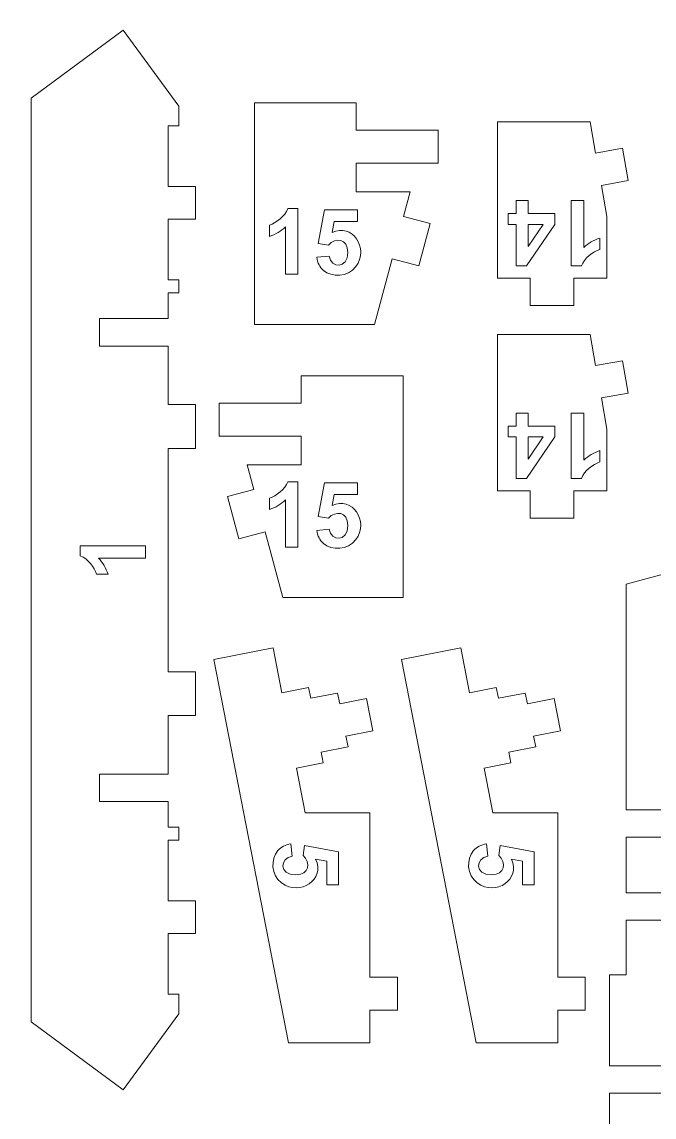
# Model space of a CAD drawing. Header units: centimetres. Extents: x -115 to 36, y 62 to 130.
# Drawn here: x 12.28 to 19.64, y 109.6 to 122.35 of the extents above; entities that cross this region are included whole.
import ezdxf

# ---------------------------------------------------------------- set-up
doc = ezdxf.new("R2010")
doc.units = ezdxf.units.CM
doc.header["$MEASUREMENT"] = 0
doc.layers.add('Camada 1', color=7, linetype='Continuous')

msp = doc.modelspace()

# ---------------------------------------------------------------- linework, layer by layer
at = {"layer": 'Camada 1', "lineweight": 9}
for points, knots in [([(-0.1231, 129.0524), (-0.1231, 129.73959), (0.43913, 130.30186), (1.12632, 130.30186), (1.12632, 130.30186), (1.12632, 130.30186), (34.86104, 130.30186), (34.86104, 130.30186), (34.86104, 130.30186), (35.54823, 130.30186), (36.1105, 129.73959), (36.1105, 129.0524), (36.1105, 129.0524), (36.1105, 129.0524), (36.1105, 76.57619), (36.1105, 76.57619), (36.1105, 76.57619), (36.1105, 75.88896), (35.54823, 75.32674), (34.86104, 75.32674), (34.86104, 75.32674), (34.86104, 75.32674), (1.12632, 75.32674), (1.12632, 75.32674), (1.12632, 75.32674), (0.43913, 75.32674), (-0.1231, 75.88896), (-0.1231, 76.57619), (-0.1231, 76.57619), (-0.1231, 76.57619), (-0.1231, 129.0524), (-0.1231, 129.0524)], [0, 0, 0, 0, 0.11111111, 0.11111111, 0.11111111, 0.11111111, 0.22222222, 0.22222222, 0.22222222, 0.22222222, 0.33333333, 0.33333333, 0.33333333, 0.33333333, 0.44444444, 0.44444444, 0.44444444, 0.44444444, 0.55555556, 0.55555556, 0.55555556, 0.55555556, 0.66666667, 0.66666667, 0.66666667, 0.66666667, 0.77777778, 0.77777778, 0.77777778, 0.77777778, 1, 1, 1, 1]), ([(14.11228, 110.805), (14.11228, 110.805), (13.46324, 109.91935), (13.46324, 109.91935), (13.46324, 109.91935), (13.46324, 109.91935), (12.39186, 110.71175), (12.39186, 110.71175), (12.39186, 110.71175), (12.39186, 110.71175), (12.39186, 121.46586), (12.39186, 121.46586), (12.39186, 121.46586), (12.39186, 121.46586), (13.46324, 122.25826), (13.46324, 122.25826), (13.46324, 122.25826), (13.46324, 122.25826), (14.11228, 121.37257), (14.11228, 121.37257), (14.11228, 121.37257), (14.11228, 121.37257), (14.11228, 121.14307), (14.11228, 121.14307), (14.11228, 121.14307), (14.11228, 121.14307), (13.98487, 121.14307), (13.98487, 121.14307), (13.98487, 121.14307), (13.98487, 121.14307), (13.98487, 120.43833), (13.98487, 120.43833), (13.98487, 120.43833), (13.98487, 120.43833), (14.30347, 120.43833), (14.30347, 120.43833), (14.30347, 120.43833), (14.30347, 120.43833), (14.30347, 120.056), (14.30347, 120.056), (14.30347, 120.056), (14.30347, 120.056), (13.98487, 120.056), (13.98487, 120.056), (13.98487, 120.056), (13.98487, 120.056), (13.98487, 119.3513), (13.98487, 119.3513), (13.98487, 119.3513), (13.98487, 119.3513), (14.11228, 119.3513), (14.11228, 119.3513), (14.11228, 119.3513), (14.11228, 119.3513), (14.11228, 119.19834), (14.11228, 119.19834), (14.11228, 119.19834), (14.11228, 119.19834), (13.98487, 119.19834), (13.98487, 119.19834), (13.98487, 119.19834), (13.98487, 119.19834), (13.98487, 118.89924), (13.98487, 118.89924), (13.98487, 118.89924), (13.98487, 118.89924), (13.18836, 118.89924), (13.18836, 118.89924), (13.18836, 118.89924), (13.18836, 118.89924), (13.18836, 118.58063), (13.18836, 118.58063), (13.18836, 118.58063), (13.18836, 118.58063), (13.98487, 118.58063), (13.98487, 118.58063), (13.98487, 118.58063), (13.98487, 118.58063), (13.98487, 117.89844), (13.98487, 117.89844), (13.98487, 117.89844), (13.98487, 117.89844), (14.30347, 117.89844), (14.30347, 117.89844), (14.30347, 117.89844), (14.30347, 117.89844), (14.30347, 117.38869), (14.30347, 117.38869), (14.30347, 117.38869), (14.30347, 117.38869), (13.98487, 117.38869), (13.98487, 117.38869), (13.98487, 117.38869), (13.98487, 117.38869), (13.98487, 114.78892), (13.98487, 114.78892), (13.98487, 114.78892), (13.98487, 114.78892), (14.30347, 114.78892), (14.30347, 114.78892), (14.30347, 114.78892), (14.30347, 114.78892), (14.30347, 114.27913), (14.30347, 114.27913), (14.30347, 114.27913), (14.30347, 114.27913), (13.98487, 114.27913), (13.98487, 114.27913), (13.98487, 114.27913), (13.98487, 114.27913), (13.98487, 113.59693), (13.98487, 113.59693), (13.98487, 113.59693), (13.98487, 113.59693), (13.18836, 113.59693), (13.18836, 113.59693), (13.18836, 113.59693), (13.18836, 113.59693), (13.18836, 113.27833), (13.18836, 113.27833), (13.18836, 113.27833), (13.18836, 113.27833), (13.98487, 113.27833), (13.98487, 113.27833), (13.98487, 113.27833), (13.98487, 113.27833), (13.98487, 112.97926), (13.98487, 112.97926), (13.98487, 112.97926), (13.98487, 112.97926), (14.11228, 112.97926), (14.11228, 112.97926), (14.11228, 112.97926), (14.11228, 112.97926), (14.11228, 112.8263), (14.11228, 112.8263), (14.11228, 112.8263), (14.11228, 112.8263), (13.98487, 112.8263), (13.98487, 112.8263), (13.98487, 112.8263), (13.98487, 112.8263), (13.98487, 112.12156), (13.98487, 112.12156), (13.98487, 112.12156), (13.98487, 112.12156), (14.30347, 112.12156), (14.30347, 112.12156), (14.30347, 112.12156), (14.30347, 112.12156), (14.30347, 111.73923), (14.30347, 111.73923), (14.30347, 111.73923), (14.30347, 111.73923), (13.98487, 111.73923), (13.98487, 111.73923), (13.98487, 111.73923), (13.98487, 111.73923), (13.98487, 111.0345), (13.98487, 111.0345), (13.98487, 111.0345), (13.98487, 111.0345), (14.11228, 111.0345), (14.11228, 111.0345), (14.11228, 111.0345), (14.11228, 111.0345), (14.11228, 110.805), (14.11228, 110.805)], [0, 0, 0, 0, 0.02325581, 0.02325581, 0.02325581, 0.02325581, 0.04651163, 0.04651163, 0.04651163, 0.04651163, 0.06976744, 0.06976744, 0.06976744, 0.06976744, 0.09302326, 0.09302326, 0.09302326, 0.09302326, 0.11627907, 0.11627907, 0.11627907, 0.11627907, 0.13953488, 0.13953488, 0.13953488, 0.13953488, 0.1627907, 0.1627907, 0.1627907, 0.1627907, 0.18604651, 0.18604651, 0.18604651, 0.18604651, 0.20930233, 0.20930233, 0.20930233, 0.20930233, 0.23255814, 0.23255814, 0.23255814, 0.23255814, 0.25581395, 0.25581395, 0.25581395, 0.25581395, 0.27906977, 0.27906977, 0.27906977, 0.27906977, 0.30232558, 0.30232558, 0.30232558, 0.30232558, 0.3255814, 0.3255814, 0.3255814, 0.3255814, 0.34883721, 0.34883721, 0.34883721, 0.34883721, 0.37209302, 0.37209302, 0.37209302, 0.37209302, 0.39534884, 0.39534884, 0.39534884, 0.39534884, 0.41860465, 0.41860465, 0.41860465, 0.41860465, 0.44186047, 0.44186047, 0.44186047, 0.44186047, 0.46511628, 0.46511628, 0.46511628, 0.46511628, 0.48837209, 0.48837209, 0.48837209, 0.48837209, 0.51162791, 0.51162791, 0.51162791, 0.51162791, 0.53488372, 0.53488372, 0.53488372, 0.53488372, 0.55813953, 0.55813953, 0.55813953, 0.55813953, 0.58139535, 0.58139535, 0.58139535, 0.58139535, 0.60465116, 0.60465116, 0.60465116, 0.60465116, 0.62790698, 0.62790698, 0.62790698, 0.62790698, 0.65116279, 0.65116279, 0.65116279, 0.65116279, 0.6744186, 0.6744186, 0.6744186, 0.6744186, 0.69767442, 0.69767442, 0.69767442, 0.69767442, 0.72093023, 0.72093023, 0.72093023, 0.72093023, 0.74418605, 0.74418605, 0.74418605, 0.74418605, 0.76744186, 0.76744186, 0.76744186, 0.76744186, 0.79069767, 0.79069767, 0.79069767, 0.79069767, 0.81395349, 0.81395349, 0.81395349, 0.81395349, 0.8372093, 0.8372093, 0.8372093, 0.8372093, 0.86046512, 0.86046512, 0.86046512, 0.86046512, 0.88372093, 0.88372093, 0.88372093, 0.88372093, 0.90697674, 0.90697674, 0.90697674, 0.90697674, 0.93023256, 0.93023256, 0.93023256, 0.93023256, 0.95348837, 0.95348837, 0.95348837, 0.95348837, 1, 1, 1, 1]), ([(16.59615, 119.59683), (16.59615, 119.59683), (16.39076, 118.83077), (16.39076, 118.83077), (16.39076, 118.83077), (16.39076, 118.83077), (14.99109, 118.83077), (14.99109, 118.83077), (14.99109, 118.83077), (14.99109, 118.83077), (14.99109, 121.41151), (14.99109, 121.41151), (14.99109, 121.41151), (14.99109, 121.41151), (16.1758, 121.41151), (16.1758, 121.41151), (16.1758, 121.41151), (16.1758, 121.41151), (16.1758, 121.09287), (16.1758, 121.09287), (16.1758, 121.09287), (16.1758, 121.09287), (17.13161, 121.09287), (17.13161, 121.09287), (17.13161, 121.09287), (17.13161, 121.09287), (17.13161, 120.71058), (17.13161, 120.71058), (17.13161, 120.71058), (17.13161, 120.71058), (16.1758, 120.71058), (16.1758, 120.71058), (16.1758, 120.71058), (16.1758, 120.71058), (16.1758, 120.37536), (16.1758, 120.37536), (16.1758, 120.37536), (16.1758, 120.37536), (16.80493, 120.37536), (16.80493, 120.37536), (16.80493, 120.37536), (16.80493, 120.37536), (16.72818, 120.08919), (16.72818, 120.08919), (16.72818, 120.08919), (16.72818, 120.08919), (17.0357, 120.00677), (17.0357, 120.00677), (17.0357, 120.00677), (17.0357, 120.00677), (16.90368, 119.51441), (16.90368, 119.51441), (16.90368, 119.51441), (16.90368, 119.51441), (16.59615, 119.59683), (16.59615, 119.59683)], [0, 0, 0, 0, 0.06666667, 0.06666667, 0.06666667, 0.06666667, 0.13333333, 0.13333333, 0.13333333, 0.13333333, 0.2, 0.2, 0.2, 0.2, 0.26666667, 0.26666667, 0.26666667, 0.26666667, 0.33333333, 0.33333333, 0.33333333, 0.33333333, 0.4, 0.4, 0.4, 0.4, 0.46666667, 0.46666667, 0.46666667, 0.46666667, 0.53333333, 0.53333333, 0.53333333, 0.53333333, 0.6, 0.6, 0.6, 0.6, 0.66666667, 0.66666667, 0.66666667, 0.66666667, 0.73333333, 0.73333333, 0.73333333, 0.73333333, 0.8, 0.8, 0.8, 0.8, 0.86666667, 0.86666667, 0.86666667, 0.86666667, 1, 1, 1, 1]), ([(19.34145, 120.50592), (19.34145, 120.50592), (19.27506, 120.88242), (19.27506, 120.88242), (19.27506, 120.88242), (19.27506, 120.88242), (18.9636, 120.82749), (18.9636, 120.82749), (18.9636, 120.82749), (18.9636, 120.82749), (18.89958, 121.19083), (18.89958, 121.19083), (18.89958, 121.19083), (18.89958, 121.19083), (17.81923, 121.19083), (17.81923, 121.19083), (17.81923, 121.19083), (17.81923, 121.19083), (17.81923, 119.37005), (17.81923, 119.37005), (17.81923, 119.37005), (17.81923, 119.37005), (18.20152, 119.37005), (18.20152, 119.37005), (18.20152, 119.37005), (18.20152, 119.37005), (18.20152, 119.05145), (18.20152, 119.05145), (18.20152, 119.05145), (18.20152, 119.05145), (18.71127, 119.05145), (18.71127, 119.05145), (18.71127, 119.05145), (18.71127, 119.05145), (18.71127, 119.37005), (18.71127, 119.37005), (18.71127, 119.37005), (18.71127, 119.37005), (19.09356, 119.37005), (19.09356, 119.37005), (19.09356, 119.37005), (19.09356, 119.37005), (19.09406, 120.08769), (19.09406, 120.08769), (19.09406, 120.08769), (19.09406, 120.08769), (19.03, 120.45099), (19.03, 120.45099), (19.03, 120.45099), (19.03, 120.45099), (19.34145, 120.50592), (19.34145, 120.50592)], [0, 0, 0, 0, 0.07142857, 0.07142857, 0.07142857, 0.07142857, 0.14285714, 0.14285714, 0.14285714, 0.14285714, 0.21428571, 0.21428571, 0.21428571, 0.21428571, 0.28571429, 0.28571429, 0.28571429, 0.28571429, 0.35714286, 0.35714286, 0.35714286, 0.35714286, 0.42857143, 0.42857143, 0.42857143, 0.42857143, 0.5, 0.5, 0.5, 0.5, 0.57142857, 0.57142857, 0.57142857, 0.57142857, 0.64285714, 0.64285714, 0.64285714, 0.64285714, 0.71428571, 0.71428571, 0.71428571, 0.71428571, 0.78571429, 0.78571429, 0.78571429, 0.78571429, 0.85714286, 0.85714286, 0.85714286, 0.85714286, 1, 1, 1, 1]), ([(19.34145, 118.03137), (19.34145, 118.03137), (19.27506, 118.40787), (19.27506, 118.40787), (19.27506, 118.40787), (19.27506, 118.40787), (18.9636, 118.35294), (18.9636, 118.35294), (18.9636, 118.35294), (18.9636, 118.35294), (18.89958, 118.71628), (18.89958, 118.71628), (18.89958, 118.71628), (18.89958, 118.71628), (17.81923, 118.71628), (17.81923, 118.71628), (17.81923, 118.71628), (17.81923, 118.71628), (17.81923, 116.8955), (17.81923, 116.8955), (17.81923, 116.8955), (17.81923, 116.8955), (18.20152, 116.8955), (18.20152, 116.8955), (18.20152, 116.8955), (18.20152, 116.8955), (18.20152, 116.5769), (18.20152, 116.5769), (18.20152, 116.5769), (18.20152, 116.5769), (18.71127, 116.5769), (18.71127, 116.5769), (18.71127, 116.5769), (18.71127, 116.5769), (18.71127, 116.8955), (18.71127, 116.8955), (18.71127, 116.8955), (18.71127, 116.8955), (19.09356, 116.8955), (19.09356, 116.8955), (19.09356, 116.8955), (19.09356, 116.8955), (19.09406, 117.61314), (19.09406, 117.61314), (19.09406, 117.61314), (19.09406, 117.61314), (19.03, 117.97644), (19.03, 117.97644), (19.03, 117.97644), (19.03, 117.97644), (19.34145, 118.03137), (19.34145, 118.03137)], [0, 0, 0, 0, 0.07142857, 0.07142857, 0.07142857, 0.07142857, 0.14285714, 0.14285714, 0.14285714, 0.14285714, 0.21428571, 0.21428571, 0.21428571, 0.21428571, 0.28571429, 0.28571429, 0.28571429, 0.28571429, 0.35714286, 0.35714286, 0.35714286, 0.35714286, 0.42857143, 0.42857143, 0.42857143, 0.42857143, 0.5, 0.5, 0.5, 0.5, 0.57142857, 0.57142857, 0.57142857, 0.57142857, 0.64285714, 0.64285714, 0.64285714, 0.64285714, 0.71428571, 0.71428571, 0.71428571, 0.71428571, 0.78571429, 0.78571429, 0.78571429, 0.78571429, 0.85714286, 0.85714286, 0.85714286, 0.85714286, 1, 1, 1, 1]), ([(15.11638, 116.41795), (15.11638, 116.41795), (15.32177, 115.65189), (15.32177, 115.65189), (15.32177, 115.65189), (15.32177, 115.65189), (16.72144, 115.65189), (16.72144, 115.65189), (16.72144, 115.65189), (16.72144, 115.65189), (16.72144, 118.23263), (16.72144, 118.23263), (16.72144, 118.23263), (16.72144, 118.23263), (15.53673, 118.23263), (15.53673, 118.23263), (15.53673, 118.23263), (15.53673, 118.23263), (15.53673, 117.91399), (15.53673, 117.91399), (15.53673, 117.91399), (15.53673, 117.91399), (14.58092, 117.91399), (14.58092, 117.91399), (14.58092, 117.91399), (14.58092, 117.91399), (14.58092, 117.5317), (14.58092, 117.5317), (14.58092, 117.5317), (14.58092, 117.5317), (15.53673, 117.5317), (15.53673, 117.5317), (15.53673, 117.5317), (15.53673, 117.5317), (15.53673, 117.19648), (15.53673, 117.19648), (15.53673, 117.19648), (15.53673, 117.19648), (14.9076, 117.19648), (14.9076, 117.19648), (14.9076, 117.19648), (14.9076, 117.19648), (14.98435, 116.91031), (14.98435, 116.91031), (14.98435, 116.91031), (14.98435, 116.91031), (14.67683, 116.82789), (14.67683, 116.82789), (14.67683, 116.82789), (14.67683, 116.82789), (14.80885, 116.33553), (14.80885, 116.33553), (14.80885, 116.33553), (14.80885, 116.33553), (15.11638, 116.41795), (15.11638, 116.41795)], [0, 0, 0, 0, 0.06666667, 0.06666667, 0.06666667, 0.06666667, 0.13333333, 0.13333333, 0.13333333, 0.13333333, 0.2, 0.2, 0.2, 0.2, 0.26666667, 0.26666667, 0.26666667, 0.26666667, 0.33333333, 0.33333333, 0.33333333, 0.33333333, 0.4, 0.4, 0.4, 0.4, 0.46666667, 0.46666667, 0.46666667, 0.46666667, 0.53333333, 0.53333333, 0.53333333, 0.53333333, 0.6, 0.6, 0.6, 0.6, 0.66666667, 0.66666667, 0.66666667, 0.66666667, 0.73333333, 0.73333333, 0.73333333, 0.73333333, 0.8, 0.8, 0.8, 0.8, 0.86666667, 0.86666667, 0.86666667, 0.86666667, 1, 1, 1, 1]), ([(19.92933, 113.17959), (19.92933, 113.17959), (19.92933, 112.86095), (19.92933, 112.86095), (19.92933, 112.86095), (19.92933, 112.86095), (19.3183, 112.8609), (19.3183, 112.8609), (19.3183, 112.8609), (19.3183, 112.8609), (19.31864, 112.21486), (19.31864, 112.21486), (19.31864, 112.21486), (19.31864, 112.21486), (23.01441, 112.21486), (23.01441, 112.21486), (23.01441, 112.21486), (23.01441, 112.21486), (23.01441, 111.89626), (23.01441, 111.89626), (23.01441, 111.89626), (23.01441, 111.89626), (19.31864, 111.89626), (19.31864, 111.89626), (19.31864, 111.89626), (19.31864, 111.89626), (19.31864, 111.2618), (19.31864, 111.2618), (19.31864, 111.2618), (19.31864, 111.2618), (19.12682, 111.2618), (19.12682, 111.2618), (19.12682, 111.2618), (19.12682, 111.2618), (19.12682, 110.1999), (19.12682, 110.1999), (19.12682, 110.1999), (19.12682, 110.1999), (20.29267, 110.1999), (20.29267, 110.1999), (20.29267, 110.1999), (20.29267, 110.1999), (20.29267, 109.88129), (20.29267, 109.88129), (20.29267, 109.88129), (20.29267, 109.88129), (19.12682, 109.88129), (19.12682, 109.88129), (19.12682, 109.88129), (19.12682, 109.88129), (19.12682, 107.75739), (19.12682, 107.75739), (19.12682, 107.75739), (19.12682, 107.75739), (20.29267, 107.75739), (20.29267, 107.75739), (20.29267, 107.75739), (20.29267, 107.75739), (20.29267, 107.43879), (20.29267, 107.43879), (20.29267, 107.43879), (20.29267, 107.43879), (19.12682, 107.43879), (19.12682, 107.43879), (19.12682, 107.43879), (19.12682, 107.43879), (19.12682, 106.37684), (19.12682, 106.37684), (19.12682, 106.37684), (19.12682, 106.37684), (19.31864, 106.37684), (19.31864, 106.37684), (19.31864, 106.37684), (19.31864, 106.37684), (19.31864, 105.74243), (19.31864, 105.74243), (19.31864, 105.74243), (19.31864, 105.74243), (23.01441, 105.74243), (23.01441, 105.74243), (23.01441, 105.74243), (23.01441, 105.74243), (23.01441, 105.42378), (23.01441, 105.42378), (23.01441, 105.42378), (23.01441, 105.42378), (19.31864, 105.42378), (19.31864, 105.42378), (19.31864, 105.42378), (19.31864, 105.42378), (19.3183, 104.77795), (19.3183, 104.77795), (19.3183, 104.77795), (19.3183, 104.77795), (19.92933, 104.778), (19.92933, 104.778), (19.92933, 104.778), (19.92933, 104.778), (19.92933, 104.45939), (19.92933, 104.45939), (19.92933, 104.45939), (19.92933, 104.45939), (19.31839, 104.45935), (19.31839, 104.45935), (19.31839, 104.45935), (19.31839, 104.45935), (19.31864, 101.83044), (19.31864, 101.83044), (19.31864, 101.83044), (19.31864, 101.83044), (19.76394, 101.7111), (19.76394, 101.7111), (19.76394, 101.7111), (19.76394, 101.7111), (20.09912, 102.96204), (20.09912, 102.96204), (20.09912, 102.96204), (20.09912, 102.96204), (20.40685, 102.87958), (20.40685, 102.87958), (20.40685, 102.87958), (20.40685, 102.87958), (20.07184, 101.62919), (20.07184, 101.62919), (20.07184, 101.62919), (20.07184, 101.62919), (20.32101, 101.56288), (20.32101, 101.56288), (20.32101, 101.56288), (20.32101, 101.56288), (20.32101, 101.4915), (20.32101, 101.4915), (20.32101, 101.4915), (20.32101, 101.4915), (20.70232, 101.4915), (20.70232, 101.4915), (20.70232, 101.4915), (20.70232, 101.4915), (20.70232, 100.53569), (20.70232, 100.53569), (20.70232, 100.53569), (20.70232, 100.53569), (21.21211, 100.53569), (21.21211, 100.53569), (21.21211, 100.53569), (21.21211, 100.53569), (21.21211, 101.4915), (21.21211, 101.4915), (21.21211, 101.4915), (21.21211, 101.4915), (21.59343, 101.4915), (21.59343, 101.4915), (21.59343, 101.4915), (21.59343, 101.4915), (21.59343, 102.51103), (21.59343, 102.51103), (21.59343, 102.51103), (21.59343, 102.51103), (23.93731, 102.50998), (23.93731, 102.50998), (23.93731, 102.50998), (23.93731, 102.50998), (23.93837, 101.8101), (23.93837, 101.8101), (23.93837, 101.8101), (23.93837, 101.8101), (24.85096, 101.8101), (24.85096, 101.8101), (24.85096, 101.8101), (24.85096, 101.8101), (24.85096, 101.4915), (24.85096, 101.4915), (24.85096, 101.4915), (24.85096, 101.4915), (25.04392, 101.4915), (25.04392, 101.4915), (25.04392, 101.4915), (25.04392, 101.4915), (25.04392, 101.1729), (25.04392, 101.1729), (25.04392, 101.1729), (25.04392, 101.1729), (25.17134, 101.1729), (25.17134, 101.1729), (25.17134, 101.1729), (25.17134, 101.1729), (25.17134, 100.85429), (25.17134, 100.85429), (25.17134, 100.85429), (25.17134, 100.85429), (25.50635, 100.85429), (25.50635, 100.85429), (25.50635, 100.85429), (25.50635, 100.85429), (25.50635, 101.1729), (25.50635, 101.1729), (25.50635, 101.1729), (25.50635, 101.1729), (25.6338, 101.1729), (25.6338, 101.1729), (25.6338, 101.1729), (25.6338, 101.1729), (25.6338, 101.4915), (25.6338, 101.4915), (25.6338, 101.4915), (25.6338, 101.4915), (25.80676, 101.4915), (25.80676, 101.4915), (25.80676, 101.4915), (25.80676, 101.4915), (25.80676, 101.8101), (25.80676, 101.8101), (25.80676, 101.8101), (25.80676, 101.8101), (26.71935, 101.8101), (26.71935, 101.8101), (26.71935, 101.8101), (26.71935, 101.8101), (26.71935, 115.82859), (26.71935, 115.82859), (26.71935, 115.82859), (26.71935, 115.82859), (25.80676, 115.82859), (25.80676, 115.82859), (25.80676, 115.82859), (25.80676, 115.82859), (25.80676, 116.14719), (25.80676, 116.14719), (25.80676, 116.14719), (25.80676, 116.14719), (25.6338, 116.14719), (25.6338, 116.14719), (25.6338, 116.14719), (25.6338, 116.14719), (25.6338, 116.46579), (25.6338, 116.46579), (25.6338, 116.46579), (25.6338, 116.46579), (25.50635, 116.46579), (25.50635, 116.46579), (25.50635, 116.46579), (25.50635, 116.46579), (25.50635, 116.78439), (25.50635, 116.78439), (25.50635, 116.78439), (25.50635, 116.78439), (25.17134, 116.78439), (25.17134, 116.78439), (25.17134, 116.78439), (25.17134, 116.78439), (25.17134, 116.46579), (25.17134, 116.46579), (25.17134, 116.46579), (25.17134, 116.46579), (25.04392, 116.46579), (25.04392, 116.46579), (25.04392, 116.46579), (25.04392, 116.46579), (25.04392, 116.14719), (25.04392, 116.14719), (25.04392, 116.14719), (25.04392, 116.14719), (24.85096, 116.14719), (24.85096, 116.14719), (24.85096, 116.14719), (24.85096, 116.14719), (24.85096, 115.82859), (24.85096, 115.82859), (24.85096, 115.82859), (24.85096, 115.82859), (23.93837, 115.82859), (23.93837, 115.82859), (23.93837, 115.82859), (23.93837, 115.82859), (23.93731, 115.12871), (23.93731, 115.12871), (23.93731, 115.12871), (23.93731, 115.12871), (21.59343, 115.12766), (21.59343, 115.12766), (21.59343, 115.12766), (21.59343, 115.12766), (21.59343, 116.14719), (21.59343, 116.14719), (21.59343, 116.14719), (21.59343, 116.14719), (21.21211, 116.14719), (21.21211, 116.14719), (21.21211, 116.14719), (21.21211, 116.14719), (21.21211, 117.103), (21.21211, 117.103), (21.21211, 117.103), (21.21211, 117.103), (20.70232, 117.103), (20.70232, 117.103), (20.70232, 117.103), (20.70232, 117.103), (20.70232, 116.14719), (20.70232, 116.14719), (20.70232, 116.14719), (20.70232, 116.14719), (20.32101, 116.14719), (20.32101, 116.14719), (20.32101, 116.14719), (20.32101, 116.14719), (20.32101, 116.07581), (20.32101, 116.07581), (20.32101, 116.07581), (20.32101, 116.07581), (20.07184, 116.0095), (20.07184, 116.0095), (20.07184, 116.0095), (20.07184, 116.0095), (20.40685, 114.75911), (20.40685, 114.75911), (20.40685, 114.75911), (20.40685, 114.75911), (20.09912, 114.67665), (20.09912, 114.67665), (20.09912, 114.67665), (20.09912, 114.67665), (19.76394, 115.92754), (19.76394, 115.92754), (19.76394, 115.92754), (19.76394, 115.92754), (19.31864, 115.80825), (19.31864, 115.80825), (19.31864, 115.80825), (19.31864, 115.80825), (19.31839, 113.17946), (19.31839, 113.17946), (19.31839, 113.17946), (19.31839, 113.17946), (19.92933, 113.17959), (19.92933, 113.17959)], [0, 0, 0, 0, 0.01176471, 0.01176471, 0.01176471, 0.01176471, 0.02352941, 0.02352941, 0.02352941, 0.02352941, 0.03529412, 0.03529412, 0.03529412, 0.03529412, 0.04705882, 0.04705882, 0.04705882, 0.04705882, 0.05882353, 0.05882353, 0.05882353, 0.05882353, 0.07058824, 0.07058824, 0.07058824, 0.07058824, 0.08235294, 0.08235294, 0.08235294, 0.08235294, 0.09411765, 0.09411765, 0.09411765, 0.09411765, 0.10588235, 0.10588235, 0.10588235, 0.10588235, 0.11764706, 0.11764706, 0.11764706, 0.11764706, 0.12941176, 0.12941176, 0.12941176, 0.12941176, 0.14117647, 0.14117647, 0.14117647, 0.14117647, 0.15294118, 0.15294118, 0.15294118, 0.15294118, 0.16470588, 0.16470588, 0.16470588, 0.16470588, 0.17647059, 0.17647059, 0.17647059, 0.17647059, 0.18823529, 0.18823529, 0.18823529, 0.18823529, 0.2, 0.2, 0.2, 0.2, 0.21176471, 0.21176471, 0.21176471, 0.21176471, 0.22352941, 0.22352941, 0.22352941, 0.22352941, 0.23529412, 0.23529412, 0.23529412, 0.23529412, 0.24705882, 0.24705882, 0.24705882, 0.24705882, 0.25882353, 0.25882353, 0.25882353, 0.25882353, 0.27058824, 0.27058824, 0.27058824, 0.27058824, 0.28235294, 0.28235294, 0.28235294, 0.28235294, 0.29411765, 0.29411765, 0.29411765, 0.29411765, 0.30588235, 0.30588235, 0.30588235, 0.30588235, 0.31764706, 0.31764706, 0.31764706, 0.31764706, 0.32941176, 0.32941176, 0.32941176, 0.32941176, 0.34117647, 0.34117647, 0.34117647, 0.34117647, 0.35294118, 0.35294118, 0.35294118, 0.35294118, 0.36470588, 0.36470588, 0.36470588, 0.36470588, 0.37647059, 0.37647059, 0.37647059, 0.37647059, 0.38823529, 0.38823529, 0.38823529, 0.38823529, 0.4, 0.4, 0.4, 0.4, 0.41176471, 0.41176471, 0.41176471, 0.41176471, 0.42352941, 0.42352941, 0.42352941, 0.42352941, 0.43529412, 0.43529412, 0.43529412, 0.43529412, 0.44705882, 0.44705882, 0.44705882, 0.44705882, 0.45882353, 0.45882353, 0.45882353, 0.45882353, 0.47058824, 0.47058824, 0.47058824, 0.47058824, 0.48235294, 0.48235294, 0.48235294, 0.48235294, 0.49411765, 0.49411765, 0.49411765, 0.49411765, 0.50588235, 0.50588235, 0.50588235, 0.50588235, 0.51764706, 0.51764706, 0.51764706, 0.51764706, 0.52941176, 0.52941176, 0.52941176, 0.52941176, 0.54117647, 0.54117647, 0.54117647, 0.54117647, 0.55294118, 0.55294118, 0.55294118, 0.55294118, 0.56470588, 0.56470588, 0.56470588, 0.56470588, 0.57647059, 0.57647059, 0.57647059, 0.57647059, 0.58823529, 0.58823529, 0.58823529, 0.58823529, 0.6, 0.6, 0.6, 0.6, 0.61176471, 0.61176471, 0.61176471, 0.61176471, 0.62352941, 0.62352941, 0.62352941, 0.62352941, 0.63529412, 0.63529412, 0.63529412, 0.63529412, 0.64705882, 0.64705882, 0.64705882, 0.64705882, 0.65882353, 0.65882353, 0.65882353, 0.65882353, 0.67058824, 0.67058824, 0.67058824, 0.67058824, 0.68235294, 0.68235294, 0.68235294, 0.68235294, 0.69411765, 0.69411765, 0.69411765, 0.69411765, 0.70588235, 0.70588235, 0.70588235, 0.70588235, 0.71764706, 0.71764706, 0.71764706, 0.71764706, 0.72941176, 0.72941176, 0.72941176, 0.72941176, 0.74117647, 0.74117647, 0.74117647, 0.74117647, 0.75294118, 0.75294118, 0.75294118, 0.75294118, 0.76470588, 0.76470588, 0.76470588, 0.76470588, 0.77647059, 0.77647059, 0.77647059, 0.77647059, 0.78823529, 0.78823529, 0.78823529, 0.78823529, 0.8, 0.8, 0.8, 0.8, 0.81176471, 0.81176471, 0.81176471, 0.81176471, 0.82352941, 0.82352941, 0.82352941, 0.82352941, 0.83529412, 0.83529412, 0.83529412, 0.83529412, 0.84705882, 0.84705882, 0.84705882, 0.84705882, 0.85882353, 0.85882353, 0.85882353, 0.85882353, 0.87058824, 0.87058824, 0.87058824, 0.87058824, 0.88235294, 0.88235294, 0.88235294, 0.88235294, 0.89411765, 0.89411765, 0.89411765, 0.89411765, 0.90588235, 0.90588235, 0.90588235, 0.90588235, 0.91764706, 0.91764706, 0.91764706, 0.91764706, 0.92941176, 0.92941176, 0.92941176, 0.92941176, 0.94117647, 0.94117647, 0.94117647, 0.94117647, 0.95294118, 0.95294118, 0.95294118, 0.95294118, 0.96470588, 0.96470588, 0.96470588, 0.96470588, 0.97647059, 0.97647059, 0.97647059, 0.97647059, 1, 1, 1, 1]), ([(16.65498, 110.84914), (16.65498, 110.84914), (16.65498, 111.23147), (16.65498, 111.23147), (16.65498, 111.23147), (16.65498, 111.23147), (16.33642, 111.23147), (16.33642, 111.23147), (16.33642, 111.23147), (16.33642, 111.23147), (16.33642, 113.1455), (16.33642, 113.1455), (16.33642, 113.1455), (16.33642, 113.1455), (15.58097, 113.1455), (15.58097, 113.1455), (15.58097, 113.1455), (15.58097, 113.1455), (15.47952, 113.66755), (15.47952, 113.66755), (15.47952, 113.66755), (15.47952, 113.66755), (15.79225, 113.72836), (15.79225, 113.72836), (15.79225, 113.72836), (15.79225, 113.72836), (15.76793, 113.85345), (15.76793, 113.85345), (15.76793, 113.85345), (15.76793, 113.85345), (16.0807, 113.91422), (16.0807, 113.91422), (16.0807, 113.91422), (16.0807, 113.91422), (16.05638, 114.03931), (16.05638, 114.03931), (16.05638, 114.03931), (16.05638, 114.03931), (16.36911, 114.10012), (16.36911, 114.10012), (16.36911, 114.10012), (16.36911, 114.10012), (16.29616, 114.47543), (16.29616, 114.47543), (16.29616, 114.47543), (16.29616, 114.47543), (15.98344, 114.41462), (15.98344, 114.41462), (15.98344, 114.41462), (15.98344, 114.41462), (15.95912, 114.53971), (15.95912, 114.53971), (15.95912, 114.53971), (15.95912, 114.53971), (15.64635, 114.47894), (15.64635, 114.47894), (15.64635, 114.47894), (15.64635, 114.47894), (15.62204, 114.60403), (15.62204, 114.60403), (15.62204, 114.60403), (15.62204, 114.60403), (15.30927, 114.54326), (15.30927, 114.54326), (15.30927, 114.54326), (15.30927, 114.54326), (15.20782, 115.06527), (15.20782, 115.06527), (15.20782, 115.06527), (15.20782, 115.06527), (14.51979, 114.93151), (14.51979, 114.93151), (14.51979, 114.93151), (14.51979, 114.93151), (15.38763, 110.46681), (15.38763, 110.46681), (15.38763, 110.46681), (15.38763, 110.46681), (16.33642, 110.46681), (16.33642, 110.46681), (16.33642, 110.46681), (16.33642, 110.46681), (16.33642, 110.84914), (16.33642, 110.84914), (16.33642, 110.84914), (16.33642, 110.84914), (16.65498, 110.84914), (16.65498, 110.84914)], [0, 0, 0, 0, 0.04347826, 0.04347826, 0.04347826, 0.04347826, 0.08695652, 0.08695652, 0.08695652, 0.08695652, 0.13043478, 0.13043478, 0.13043478, 0.13043478, 0.17391304, 0.17391304, 0.17391304, 0.17391304, 0.2173913, 0.2173913, 0.2173913, 0.2173913, 0.26086957, 0.26086957, 0.26086957, 0.26086957, 0.30434783, 0.30434783, 0.30434783, 0.30434783, 0.34782609, 0.34782609, 0.34782609, 0.34782609, 0.39130435, 0.39130435, 0.39130435, 0.39130435, 0.43478261, 0.43478261, 0.43478261, 0.43478261, 0.47826087, 0.47826087, 0.47826087, 0.47826087, 0.52173913, 0.52173913, 0.52173913, 0.52173913, 0.56521739, 0.56521739, 0.56521739, 0.56521739, 0.60869565, 0.60869565, 0.60869565, 0.60869565, 0.65217391, 0.65217391, 0.65217391, 0.65217391, 0.69565217, 0.69565217, 0.69565217, 0.69565217, 0.73913043, 0.73913043, 0.73913043, 0.73913043, 0.7826087, 0.7826087, 0.7826087, 0.7826087, 0.82608696, 0.82608696, 0.82608696, 0.82608696, 0.86956522, 0.86956522, 0.86956522, 0.86956522, 0.91304348, 0.91304348, 0.91304348, 0.91304348, 1, 1, 1, 1]), ([(18.84037, 110.84914), (18.84037, 110.84914), (18.84037, 111.23147), (18.84037, 111.23147), (18.84037, 111.23147), (18.84037, 111.23147), (18.52176, 111.23147), (18.52176, 111.23147), (18.52176, 111.23147), (18.52176, 111.23147), (18.52176, 113.1455), (18.52176, 113.1455), (18.52176, 113.1455), (18.52176, 113.1455), (17.76632, 113.1455), (17.76632, 113.1455), (17.76632, 113.1455), (17.76632, 113.1455), (17.66487, 113.66755), (17.66487, 113.66755), (17.66487, 113.66755), (17.66487, 113.66755), (17.97759, 113.72836), (17.97759, 113.72836), (17.97759, 113.72836), (17.97759, 113.72836), (17.95332, 113.85345), (17.95332, 113.85345), (17.95332, 113.85345), (17.95332, 113.85345), (18.26604, 113.91422), (18.26604, 113.91422), (18.26604, 113.91422), (18.26604, 113.91422), (18.24173, 114.03931), (18.24173, 114.03931), (18.24173, 114.03931), (18.24173, 114.03931), (18.55445, 114.10012), (18.55445, 114.10012), (18.55445, 114.10012), (18.55445, 114.10012), (18.4815, 114.47543), (18.4815, 114.47543), (18.4815, 114.47543), (18.4815, 114.47543), (18.16878, 114.41462), (18.16878, 114.41462), (18.16878, 114.41462), (18.16878, 114.41462), (18.14446, 114.53971), (18.14446, 114.53971), (18.14446, 114.53971), (18.14446, 114.53971), (17.8317, 114.47894), (17.8317, 114.47894), (17.8317, 114.47894), (17.8317, 114.47894), (17.80738, 114.60403), (17.80738, 114.60403), (17.80738, 114.60403), (17.80738, 114.60403), (17.49466, 114.54326), (17.49466, 114.54326), (17.49466, 114.54326), (17.49466, 114.54326), (17.39317, 115.06527), (17.39317, 115.06527), (17.39317, 115.06527), (17.39317, 115.06527), (16.70513, 114.93151), (16.70513, 114.93151), (16.70513, 114.93151), (16.70513, 114.93151), (17.57298, 110.46681), (17.57298, 110.46681), (17.57298, 110.46681), (17.57298, 110.46681), (18.52176, 110.46681), (18.52176, 110.46681), (18.52176, 110.46681), (18.52176, 110.46681), (18.52176, 110.84914), (18.52176, 110.84914), (18.52176, 110.84914), (18.52176, 110.84914), (18.84037, 110.84914), (18.84037, 110.84914)], [0, 0, 0, 0, 0.04347826, 0.04347826, 0.04347826, 0.04347826, 0.08695652, 0.08695652, 0.08695652, 0.08695652, 0.13043478, 0.13043478, 0.13043478, 0.13043478, 0.17391304, 0.17391304, 0.17391304, 0.17391304, 0.2173913, 0.2173913, 0.2173913, 0.2173913, 0.26086957, 0.26086957, 0.26086957, 0.26086957, 0.30434783, 0.30434783, 0.30434783, 0.30434783, 0.34782609, 0.34782609, 0.34782609, 0.34782609, 0.39130435, 0.39130435, 0.39130435, 0.39130435, 0.43478261, 0.43478261, 0.43478261, 0.43478261, 0.47826087, 0.47826087, 0.47826087, 0.47826087, 0.52173913, 0.52173913, 0.52173913, 0.52173913, 0.56521739, 0.56521739, 0.56521739, 0.56521739, 0.60869565, 0.60869565, 0.60869565, 0.60869565, 0.65217391, 0.65217391, 0.65217391, 0.65217391, 0.69565217, 0.69565217, 0.69565217, 0.69565217, 0.73913043, 0.73913043, 0.73913043, 0.73913043, 0.7826087, 0.7826087, 0.7826087, 0.7826087, 0.82608696, 0.82608696, 0.82608696, 0.82608696, 0.86956522, 0.86956522, 0.86956522, 0.86956522, 0.91304348, 0.91304348, 0.91304348, 0.91304348, 1, 1, 1, 1])]:
    msp.add_open_spline(points, degree=3, knots=knots, dxfattribs=at)
at = {"layer": 'Camada 1', "color": 140, "lineweight": 9}
for points, knots in [([(18.03833, 120.27528), (18.03833, 120.27528), (18.17902, 120.27528), (18.17902, 120.27528), (18.17902, 120.27528), (18.17902, 120.27528), (18.17902, 120.12296), (18.17902, 120.12296), (18.17902, 120.12296), (18.17902, 120.12296), (18.4879, 120.12296), (18.4879, 120.12296), (18.4879, 120.12296), (18.4879, 120.12296), (18.4879, 119.99656), (18.4879, 119.99656), (18.4879, 119.99656), (18.4879, 119.99656), (18.16033, 119.51468), (18.16033, 119.51468), (18.16033, 119.51468), (18.16033, 119.51468), (18.03833, 119.51468), (18.03833, 119.51468), (18.03833, 119.51468), (18.03833, 119.51468), (18.03833, 119.99601), (18.03833, 119.99601), (18.03833, 119.99601), (18.03833, 119.99601), (17.94415, 119.99601), (17.94415, 119.99601), (17.94415, 119.99601), (17.94415, 119.99601), (17.94415, 120.12296), (17.94415, 120.12296), (17.94415, 120.12296), (17.94415, 120.12296), (18.03833, 120.12296), (18.03833, 120.12296), (18.03833, 120.12296), (18.03833, 120.12296), (18.03833, 120.27528), (18.03833, 120.27528)], [0, 0, 0, 0, 0.08333333, 0.08333333, 0.08333333, 0.08333333, 0.16666667, 0.16666667, 0.16666667, 0.16666667, 0.25, 0.25, 0.25, 0.25, 0.33333333, 0.33333333, 0.33333333, 0.33333333, 0.41666667, 0.41666667, 0.41666667, 0.41666667, 0.5, 0.5, 0.5, 0.5, 0.58333333, 0.58333333, 0.58333333, 0.58333333, 0.66666667, 0.66666667, 0.66666667, 0.66666667, 0.75, 0.75, 0.75, 0.75, 0.83333333, 0.83333333, 0.83333333, 0.83333333, 1, 1, 1, 1]), ([(18.68061, 119.51366), (18.68061, 119.51366), (18.68061, 120.27528), (18.68061, 120.27528), (18.68061, 120.27528), (18.68061, 120.27528), (18.82553, 120.27528), (18.82553, 120.27528), (18.82553, 120.27528), (18.82553, 120.27528), (18.82553, 119.72697), (18.82553, 119.72697), (18.82553, 119.72697), (18.87843, 119.7767), (18.94085, 119.81353), (19.01279, 119.83734), (19.01279, 119.83734), (19.01279, 119.83734), (19.01279, 119.7051), (19.01279, 119.7051), (19.01279, 119.7051), (18.93267, 119.6791), (18.83055, 119.60372), (18.79821, 119.51366), (18.79821, 119.51366), (18.79821, 119.51366), (18.68061, 119.51366), (18.68061, 119.51366)], [0, 0, 0, 0, 0.125, 0.125, 0.125, 0.125, 0.25, 0.25, 0.25, 0.25, 0.375, 0.375, 0.375, 0.375, 0.5, 0.5, 0.5, 0.5, 0.625, 0.625, 0.625, 0.625, 0.75, 0.75, 0.75, 0.75, 1, 1, 1, 1]), ([(15.4975, 120.1802), (15.4975, 120.1802), (15.4975, 119.41854), (15.4975, 119.41854), (15.4975, 119.41854), (15.4975, 119.41854), (15.35257, 119.41854), (15.35257, 119.41854), (15.35257, 119.41854), (15.35257, 119.41854), (15.35257, 119.96685), (15.35257, 119.96685), (15.35257, 119.96685), (15.29967, 119.91712), (15.23729, 119.88029), (15.16536, 119.85648), (15.16536, 119.85648), (15.16536, 119.85648), (15.16536, 119.98872), (15.16536, 119.98872), (15.16536, 119.98872), (15.24558, 120.01485), (15.34752, 120.09011), (15.37989, 120.1802), (15.37989, 120.1802), (15.37989, 120.1802), (15.4975, 120.1802), (15.4975, 120.1802)], [0, 0, 0, 0, 0.125, 0.125, 0.125, 0.125, 0.25, 0.25, 0.25, 0.25, 0.375, 0.375, 0.375, 0.375, 0.5, 0.5, 0.5, 0.5, 0.625, 0.625, 0.625, 0.625, 0.75, 0.75, 0.75, 0.75, 1, 1, 1, 1]), ([(15.79584, 119.46121), (15.75157, 119.49893), (15.7253, 119.54934), (15.71668, 119.61302), (15.71668, 119.61302), (15.71668, 119.61302), (15.8616, 119.62799), (15.8616, 119.62799), (15.8616, 119.62799), (15.88015, 119.48414), (16.0774, 119.47186), (16.0774, 119.67049), (16.0774, 119.67049), (16.0774, 119.83331), (15.93293, 119.84543), (15.85209, 119.756), (15.85209, 119.756), (15.85209, 119.756), (15.73465, 119.77292), (15.73465, 119.77292), (15.73465, 119.77292), (15.73465, 119.77292), (15.8087, 120.16645), (15.8087, 120.16645), (15.8087, 120.16645), (15.8087, 120.16645), (16.19268, 120.16645), (16.19268, 120.16645), (16.19268, 120.16645), (16.19268, 120.16645), (16.19268, 120.03105), (16.19268, 120.03105), (16.19268, 120.03105), (16.19268, 120.03105), (15.9189, 120.03105), (15.9189, 120.03105), (15.9189, 120.03105), (15.9189, 120.03105), (15.89598, 119.90215), (15.89598, 119.90215), (15.89598, 119.90215), (16.12853, 120.01767), (16.33001, 119.71964), (16.17225, 119.50527), (16.17225, 119.50527), (16.07826, 119.37755), (15.89177, 119.37947), (15.79584, 119.46121)], [0, 0, 0, 0, 0.07692308, 0.07692308, 0.07692308, 0.07692308, 0.15384615, 0.15384615, 0.15384615, 0.15384615, 0.23076923, 0.23076923, 0.23076923, 0.23076923, 0.30769231, 0.30769231, 0.30769231, 0.30769231, 0.38461538, 0.38461538, 0.38461538, 0.38461538, 0.46153846, 0.46153846, 0.46153846, 0.46153846, 0.53846154, 0.53846154, 0.53846154, 0.53846154, 0.61538462, 0.61538462, 0.61538462, 0.61538462, 0.69230769, 0.69230769, 0.69230769, 0.69230769, 0.76923077, 0.76923077, 0.76923077, 0.76923077, 0.84615385, 0.84615385, 0.84615385, 0.84615385, 1, 1, 1, 1]), ([(18.35215, 119.99601), (18.35215, 119.99601), (18.17902, 119.99601), (18.17902, 119.99601), (18.17902, 119.99601), (18.17902, 119.99601), (18.17902, 119.73737), (18.17902, 119.73737), (18.17902, 119.73737), (18.17902, 119.73737), (18.35215, 119.99601), (18.35215, 119.99601)], [0, 0, 0, 0, 0.25, 0.25, 0.25, 0.25, 0.5, 0.5, 0.5, 0.5, 1, 1, 1, 1]), ([(18.03833, 117.80073), (18.03833, 117.80073), (18.17902, 117.80073), (18.17902, 117.80073), (18.17902, 117.80073), (18.17902, 117.80073), (18.17902, 117.64841), (18.17902, 117.64841), (18.17902, 117.64841), (18.17902, 117.64841), (18.4879, 117.64841), (18.4879, 117.64841), (18.4879, 117.64841), (18.4879, 117.64841), (18.4879, 117.52201), (18.4879, 117.52201), (18.4879, 117.52201), (18.4879, 117.52201), (18.16033, 117.04013), (18.16033, 117.04013), (18.16033, 117.04013), (18.16033, 117.04013), (18.03833, 117.04013), (18.03833, 117.04013), (18.03833, 117.04013), (18.03833, 117.04013), (18.03833, 117.52146), (18.03833, 117.52146), (18.03833, 117.52146), (18.03833, 117.52146), (17.94415, 117.52146), (17.94415, 117.52146), (17.94415, 117.52146), (17.94415, 117.52146), (17.94415, 117.64841), (17.94415, 117.64841), (17.94415, 117.64841), (17.94415, 117.64841), (18.03833, 117.64841), (18.03833, 117.64841), (18.03833, 117.64841), (18.03833, 117.64841), (18.03833, 117.80073), (18.03833, 117.80073)], [0, 0, 0, 0, 0.08333333, 0.08333333, 0.08333333, 0.08333333, 0.16666667, 0.16666667, 0.16666667, 0.16666667, 0.25, 0.25, 0.25, 0.25, 0.33333333, 0.33333333, 0.33333333, 0.33333333, 0.41666667, 0.41666667, 0.41666667, 0.41666667, 0.5, 0.5, 0.5, 0.5, 0.58333333, 0.58333333, 0.58333333, 0.58333333, 0.66666667, 0.66666667, 0.66666667, 0.66666667, 0.75, 0.75, 0.75, 0.75, 0.83333333, 0.83333333, 0.83333333, 0.83333333, 1, 1, 1, 1]), ([(18.68061, 117.03911), (18.68061, 117.03911), (18.68061, 117.80073), (18.68061, 117.80073), (18.68061, 117.80073), (18.68061, 117.80073), (18.82553, 117.80073), (18.82553, 117.80073), (18.82553, 117.80073), (18.82553, 117.80073), (18.82553, 117.25242), (18.82553, 117.25242), (18.82553, 117.25242), (18.87843, 117.30215), (18.94085, 117.33898), (19.01279, 117.36279), (19.01279, 117.36279), (19.01279, 117.36279), (19.01279, 117.23055), (19.01279, 117.23055), (19.01279, 117.23055), (18.93267, 117.20455), (18.83055, 117.12917), (18.79821, 117.03911), (18.79821, 117.03911), (18.79821, 117.03911), (18.68061, 117.03911), (18.68061, 117.03911)], [0, 0, 0, 0, 0.125, 0.125, 0.125, 0.125, 0.25, 0.25, 0.25, 0.25, 0.375, 0.375, 0.375, 0.375, 0.5, 0.5, 0.5, 0.5, 0.625, 0.625, 0.625, 0.625, 0.75, 0.75, 0.75, 0.75, 1, 1, 1, 1]), ([(18.35215, 117.52146), (18.35215, 117.52146), (18.17902, 117.52146), (18.17902, 117.52146), (18.17902, 117.52146), (18.17902, 117.52146), (18.17902, 117.26282), (18.17902, 117.26282), (18.17902, 117.26282), (18.17902, 117.26282), (18.35215, 117.52146), (18.35215, 117.52146)], [0, 0, 0, 0, 0.25, 0.25, 0.25, 0.25, 0.5, 0.5, 0.5, 0.5, 1, 1, 1, 1]), ([(15.4975, 117.00132), (15.4975, 117.00132), (15.4975, 116.23966), (15.4975, 116.23966), (15.4975, 116.23966), (15.4975, 116.23966), (15.35257, 116.23966), (15.35257, 116.23966), (15.35257, 116.23966), (15.35257, 116.23966), (15.35257, 116.78797), (15.35257, 116.78797), (15.35257, 116.78797), (15.29967, 116.73824), (15.23729, 116.70141), (15.16536, 116.6776), (15.16536, 116.6776), (15.16536, 116.6776), (15.16536, 116.80984), (15.16536, 116.80984), (15.16536, 116.80984), (15.24558, 116.83597), (15.34752, 116.91123), (15.37989, 117.00132), (15.37989, 117.00132), (15.37989, 117.00132), (15.4975, 117.00132), (15.4975, 117.00132)], [0, 0, 0, 0, 0.125, 0.125, 0.125, 0.125, 0.25, 0.25, 0.25, 0.25, 0.375, 0.375, 0.375, 0.375, 0.5, 0.5, 0.5, 0.5, 0.625, 0.625, 0.625, 0.625, 0.75, 0.75, 0.75, 0.75, 1, 1, 1, 1]), ([(15.79584, 116.28233), (15.75157, 116.32005), (15.7253, 116.37046), (15.71668, 116.43414), (15.71668, 116.43414), (15.71668, 116.43414), (15.8616, 116.44911), (15.8616, 116.44911), (15.8616, 116.44911), (15.88015, 116.30526), (16.0774, 116.29298), (16.0774, 116.49161), (16.0774, 116.49161), (16.0774, 116.65443), (15.93293, 116.66655), (15.85209, 116.57712), (15.85209, 116.57712), (15.85209, 116.57712), (15.73465, 116.59404), (15.73465, 116.59404), (15.73465, 116.59404), (15.73465, 116.59404), (15.8087, 116.98757), (15.8087, 116.98757), (15.8087, 116.98757), (15.8087, 116.98757), (16.19268, 116.98757), (16.19268, 116.98757), (16.19268, 116.98757), (16.19268, 116.98757), (16.19268, 116.85217), (16.19268, 116.85217), (16.19268, 116.85217), (16.19268, 116.85217), (15.9189, 116.85217), (15.9189, 116.85217), (15.9189, 116.85217), (15.9189, 116.85217), (15.89598, 116.72327), (15.89598, 116.72327), (15.89598, 116.72327), (16.12853, 116.83879), (16.33001, 116.54076), (16.17225, 116.32639), (16.17225, 116.32639), (16.07826, 116.19867), (15.89177, 116.20059), (15.79584, 116.28233)], [0, 0, 0, 0, 0.07692308, 0.07692308, 0.07692308, 0.07692308, 0.15384615, 0.15384615, 0.15384615, 0.15384615, 0.23076923, 0.23076923, 0.23076923, 0.23076923, 0.30769231, 0.30769231, 0.30769231, 0.30769231, 0.38461538, 0.38461538, 0.38461538, 0.38461538, 0.46153846, 0.46153846, 0.46153846, 0.46153846, 0.53846154, 0.53846154, 0.53846154, 0.53846154, 0.61538462, 0.61538462, 0.61538462, 0.61538462, 0.69230769, 0.69230769, 0.69230769, 0.69230769, 0.76923077, 0.76923077, 0.76923077, 0.76923077, 0.84615385, 0.84615385, 0.84615385, 0.84615385, 1, 1, 1, 1]), ([(12.96258, 116.2554), (12.96258, 116.2554), (13.72424, 116.2554), (13.72424, 116.2554), (13.72424, 116.2554), (13.72424, 116.2554), (13.72424, 116.11048), (13.72424, 116.11048), (13.72424, 116.11048), (13.72424, 116.11048), (13.17593, 116.11048), (13.17593, 116.11048), (13.17593, 116.11048), (13.22562, 116.05757), (13.26249, 115.9952), (13.2863, 115.92326), (13.2863, 115.92326), (13.2863, 115.92326), (13.15407, 115.92326), (13.15407, 115.92326), (13.15407, 115.92326), (13.12798, 116.00332), (13.05269, 116.10553), (12.96258, 116.13779), (12.96258, 116.13779), (12.96258, 116.13779), (12.96258, 116.2554), (12.96258, 116.2554)], [0, 0, 0, 0, 0.125, 0.125, 0.125, 0.125, 0.25, 0.25, 0.25, 0.25, 0.375, 0.375, 0.375, 0.375, 0.5, 0.5, 0.5, 0.5, 0.625, 0.625, 0.625, 0.625, 0.75, 0.75, 0.75, 0.75, 1, 1, 1, 1]), ([(15.26296, 112.70557), (15.30073, 112.74984), (15.35114, 112.77611), (15.41478, 112.78473), (15.41478, 112.78473), (15.41478, 112.78473), (15.42975, 112.63981), (15.42975, 112.63981), (15.42975, 112.63981), (15.2859, 112.62124), (15.27371, 112.42401), (15.47225, 112.42401), (15.47225, 112.42401), (15.63501, 112.42401), (15.64731, 112.56835), (15.55776, 112.64932), (15.55776, 112.64932), (15.55776, 112.64932), (15.57467, 112.76676), (15.57467, 112.76676), (15.57467, 112.76676), (15.57467, 112.76676), (15.96821, 112.69271), (15.96821, 112.69271), (15.96821, 112.69271), (15.96821, 112.69271), (15.96821, 112.30869), (15.96821, 112.30869), (15.96821, 112.30869), (15.96821, 112.30869), (15.8328, 112.30869), (15.8328, 112.30869), (15.8328, 112.30869), (15.8328, 112.30869), (15.8328, 112.58251), (15.8328, 112.58251), (15.8328, 112.58251), (15.8328, 112.58251), (15.70395, 112.60543), (15.70395, 112.60543), (15.70395, 112.60543), (15.81944, 112.37294), (15.52153, 112.17137), (15.30707, 112.32916), (15.30707, 112.32916), (15.17921, 112.42323), (15.18126, 112.60969), (15.26296, 112.70557)], [0, 0, 0, 0, 0.07692308, 0.07692308, 0.07692308, 0.07692308, 0.15384615, 0.15384615, 0.15384615, 0.15384615, 0.23076923, 0.23076923, 0.23076923, 0.23076923, 0.30769231, 0.30769231, 0.30769231, 0.30769231, 0.38461538, 0.38461538, 0.38461538, 0.38461538, 0.46153846, 0.46153846, 0.46153846, 0.46153846, 0.53846154, 0.53846154, 0.53846154, 0.53846154, 0.61538462, 0.61538462, 0.61538462, 0.61538462, 0.69230769, 0.69230769, 0.69230769, 0.69230769, 0.76923077, 0.76923077, 0.76923077, 0.76923077, 0.84615385, 0.84615385, 0.84615385, 0.84615385, 1, 1, 1, 1]), ([(17.54181, 112.70557), (17.57953, 112.74984), (17.62994, 112.77611), (17.69363, 112.78473), (17.69363, 112.78473), (17.69363, 112.78473), (17.7086, 112.63981), (17.7086, 112.63981), (17.7086, 112.63981), (17.56482, 112.62128), (17.55246, 112.42401), (17.7511, 112.42401), (17.7511, 112.42401), (17.91386, 112.42401), (17.92612, 112.56839), (17.8366, 112.64932), (17.8366, 112.64932), (17.8366, 112.64932), (17.85352, 112.76676), (17.85352, 112.76676), (17.85352, 112.76676), (17.85352, 112.76676), (18.24706, 112.69271), (18.24706, 112.69271), (18.24706, 112.69271), (18.24706, 112.69271), (18.24706, 112.30869), (18.24706, 112.30869), (18.24706, 112.30869), (18.24706, 112.30869), (18.11165, 112.30869), (18.11165, 112.30869), (18.11165, 112.30869), (18.11165, 112.30869), (18.11165, 112.58251), (18.11165, 112.58251), (18.11165, 112.58251), (18.11165, 112.58251), (17.98275, 112.60543), (17.98275, 112.60543), (17.98275, 112.60543), (18.09832, 112.37335), (17.80061, 112.17119), (17.58588, 112.32916), (17.58588, 112.32916), (17.45812, 112.42315), (17.46008, 112.60965), (17.54181, 112.70557)], [0, 0, 0, 0, 0.07692308, 0.07692308, 0.07692308, 0.07692308, 0.15384615, 0.15384615, 0.15384615, 0.15384615, 0.23076923, 0.23076923, 0.23076923, 0.23076923, 0.30769231, 0.30769231, 0.30769231, 0.30769231, 0.38461538, 0.38461538, 0.38461538, 0.38461538, 0.46153846, 0.46153846, 0.46153846, 0.46153846, 0.53846154, 0.53846154, 0.53846154, 0.53846154, 0.61538462, 0.61538462, 0.61538462, 0.61538462, 0.69230769, 0.69230769, 0.69230769, 0.69230769, 0.76923077, 0.76923077, 0.76923077, 0.76923077, 0.84615385, 0.84615385, 0.84615385, 0.84615385, 1, 1, 1, 1])]:
    msp.add_open_spline(points, degree=3, knots=knots, dxfattribs=at)

doc.saveas('drawing.dxf')
